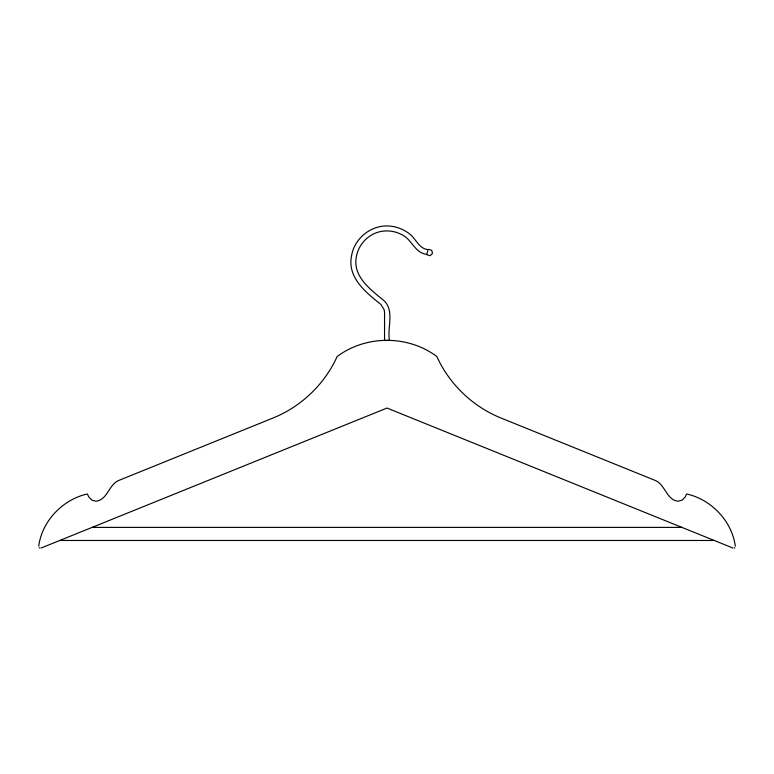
<?xml version="1.0" encoding="UTF-8"?>
<svg xmlns="http://www.w3.org/2000/svg" width="774" height="774" viewBox="0 0 774 774"><rect width="100%" height="100%" fill="white"/><g stroke="black" fill="none" stroke-linecap="round" stroke-linejoin="round"><path stroke-width="1.16" d="M38.7 546.192C42.038 520.96 62.829 499.404 87.336 493.976L88.933 497.15L91.922 500.139L96.015 501.233C107.712 499.811 108.699 484.36 119.08 480.315L273.522 417.815C301.483 406.36 324.654 384.117 337.125 356.591C365.744 334.939 408.256 334.939 436.875 356.591C449.346 384.117 472.517 406.36 500.478 417.815L654.92 480.315C665.301 484.36 666.288 499.811 677.985 501.233L682.078 500.139L685.067 497.15L686.664 493.976C711.171 499.404 731.962 520.96 735.3 546.192M39.135 548.002L39.726 547.76M40.993 548.069L387 408.053L733.007 548.069M92.087 527.394L681.913 527.394M59.762 540.475L714.238 540.475M428.525 249.373L431.679 250.244L432.502 253.408L430.17 255.701L427.016 254.83M734.274 547.76L734.865 548.002M351.58 255.652C346.994 277.585 365.831 292.33 380.914 304.472L384.127 309.639L384.552 312.677L384.552 340.463L389.448 340.463C387.164 327.828 394.488 311.506 384.465 301.067C371.133 289.989 352.199 276.608 356.427 256.504C358.343 245.774 366.15 236.476 376.387 232.732C386.632 229.017 398.591 231.126 406.95 238.121C413.132 244.013 417.147 253.369 426.755 254.365L428.061 249.634C419.15 248.735 416.228 239.34 410.114 234.348C403.622 229.027 395.398 226.037 387 225.931C370.03 225.756 354.357 238.905 351.58 255.652"/></g></svg>
